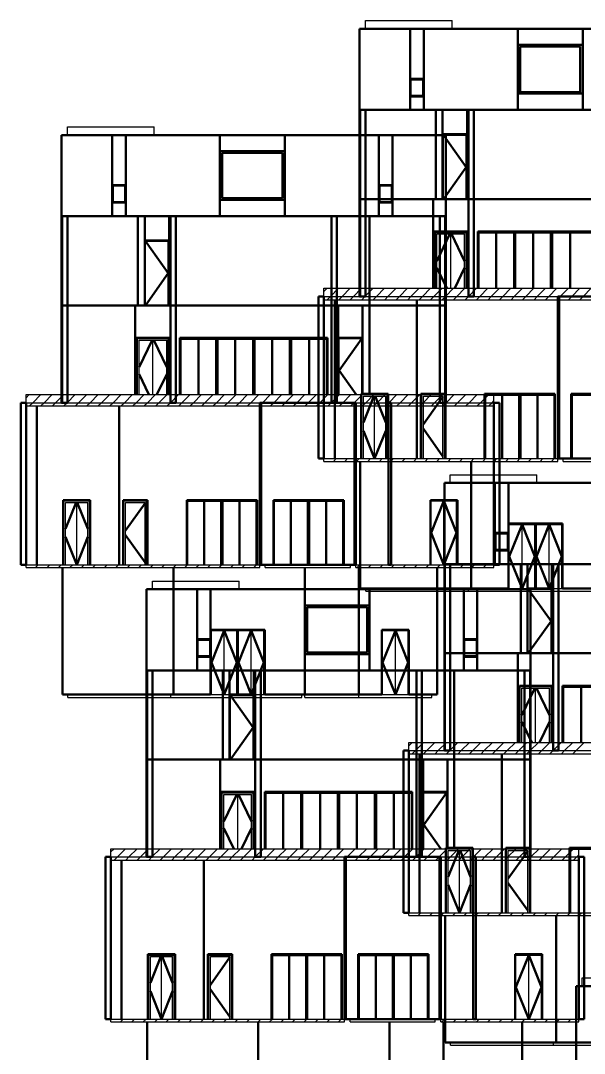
# Model space of a CAD drawing. Header units: millimetres. Extents: x 5622 to 129432, y -41588 to 30554.
# Drawn here: x 5622 to 26445, y -7643 to 30554 of the extents above; entities that cross this region are included whole.
import ezdxf

# ---------------------------------------------------------------- set-up
doc = ezdxf.new("R2010")
doc.units = ezdxf.units.MM
doc.header["$LTSCALE"] = 0.5
doc.layers.add('AE-Door', color=61, linetype='Continuous', lineweight=25)
for name, color, linetype in [('AE-ELEV-3', 154, 'Continuous'), ('AE-ELEV-4', 129, 'Continuous'), ('DOOR', 41, 'Continuous')]:
    doc.layers.add(name, color=color, linetype=linetype)

msp = doc.modelspace()

# ---------------------------------------------------------------- linework, layer by layer
at = {"layer": 'AE-Door', "color": 251, "linetype": 'Continuous', "lineweight": 25}
for p, q in [((21241, 23954), (21241, 26324)), ((21241, 26324), (22081, 26324)), ((22081, 23954), (22081, 26324)), ((10236, 20024), (10236, 22394)), ((10236, 22394), (11076, 22394)), ((11076, 20024), (11076, 22394)), ((17386, 16724), (17386, 18794)), ((17386, 18794), (18226, 18794)), ((18226, 16724), (18226, 18794)), ((20786, 10424), (20786, 12794)), ((20786, 12794), (21726, 12794)), ((21726, 10424), (21726, 12794)), ((23674, 9554), (23674, 11924)), ((23674, 11924), (24614, 11924)), ((24614, 9554), (24614, 11924)), ((24644, 9554), (24644, 11954)), ((24644, 9554), (24644, 11954)), ((24674, 9554), (24674, 11924)), ((24674, 11924), (25614, 11924)), ((25614, 9554), (25614, 11924)), ((23644, 9554), (23674, 9554)), ((24614, 9554), (24644, 9554)), ((24644, 9554), (24674, 9554)), ((25614, 9554), (25644, 9554)), ((24374, 7154), (24374, 9524)), ((24374, 9524), (25214, 9524)), ((25214, 7154), (25214, 9524)), ((13639, 5624), (13639, 8024)), ((13639, 5624), (13639, 8024)), ((12669, 5624), (12669, 7994)), ((12669, 7994), (13609, 7994)), ((13609, 5624), (13609, 7994)), ((13669, 5624), (13669, 7994)), ((13669, 7994), (14609, 7994)), ((14609, 5624), (14609, 7994)), ((18994, 5624), (18994, 7994)), ((18994, 7994), (19934, 7994)), ((19934, 5624), (19934, 7994)), ((12639, 5624), (12669, 5624)), ((13369, 3224), (13369, 5594)), ((13369, 5594), (14209, 5594)), ((13609, 5624), (13639, 5624)), ((13639, 5624), (13669, 5624)), ((14209, 3224), (14209, 5594)), ((14609, 5624), (14639, 5624)), ((18964, 5624), (18994, 5624)), ((19934, 5624), (19964, 5624)), ((20519, -76), (20519, 1994)), ((20519, 1994), (21359, 1994)), ((21359, -76), (21359, 1994)), ((23919, -6376), (23919, -4006)), ((23919, -4006), (24859, -4006)), ((24859, -6376), (24859, -4006))]:
    msp.add_line(p, q, dxfattribs=at)
at = {"layer": 'AE-Door', "color": 41, "linetype": 'Continuous', "lineweight": 25}
for p, q in [((21241, 23954), (21241, 26324)), ((21241, 26324), (22081, 26324)), ((22081, 23954), (22081, 26324)), ((21511, 20654), (21511, 22664)), ((21511, 20654), (21511, 22664)), ((10236, 20024), (10236, 22394)), ((10236, 22394), (11076, 22394)), ((11076, 20024), (11076, 22394)), ((10506, 16724), (10506, 18734)), ((10506, 16724), (10506, 18734)), ((17386, 16724), (17386, 18794)), ((17386, 18794), (18226, 18794)), ((18226, 16724), (18226, 18794)), ((18696, 14354), (18696, 16664)), ((18696, 14354), (18696, 16664)), ((7691, 10424), (7691, 12734)), ((7691, 10424), (7691, 12734)), ((20786, 10424), (20786, 12794)), ((20786, 12794), (21256, 12794)), ((21256, 10424), (21256, 12794)), ((21256, 10424), (21256, 12794)), ((21256, 12794), (21726, 12794)), ((21726, 10424), (21726, 12794)), ((23674, 9554), (23674, 11924)), ((23674, 11924), (24144, 11924)), ((24144, 9554), (24144, 11924)), ((24144, 9554), (24144, 11924)), ((24144, 11924), (24614, 11924)), ((24614, 9554), (24614, 11924)), ((24674, 9554), (24674, 11924)), ((24674, 11924), (25144, 11924)), ((25144, 9554), (25144, 11924)), ((25144, 9554), (25144, 11924)), ((25144, 11924), (25614, 11924)), ((25614, 9554), (25614, 11924)), ((23674, 9554), (24144, 9554)), ((24144, 9554), (24614, 9554)), ((24674, 9554), (25144, 9554)), ((25144, 9554), (25614, 9554)), ((24374, 7154), (24374, 9524)), ((24374, 9524), (25214, 9524)), ((25214, 7154), (25214, 9524)), ((12669, 5624), (12669, 7994)), ((12669, 7994), (13139, 7994)), ((13139, 5624), (13139, 7994)), ((13139, 5624), (13139, 7994)), ((13139, 7994), (13609, 7994)), ((13609, 5624), (13609, 7994)), ((13669, 5624), (13669, 7994)), ((13669, 7994), (14139, 7994)), ((14139, 5624), (14139, 7994)), ((14139, 5624), (14139, 7994)), ((14139, 7994), (14609, 7994)), ((14609, 5624), (14609, 7994)), ((18994, 5624), (18994, 7994)), ((18994, 7994), (19464, 7994)), ((19464, 5624), (19464, 7994)), ((19464, 5624), (19464, 7994)), ((19464, 7994), (19934, 7994)), ((19934, 5624), (19934, 7994)), ((24644, 3854), (24644, 5864)), ((24644, 3854), (24644, 5864)), ((12669, 5624), (13139, 5624)), ((13139, 5624), (13609, 5624)), ((13369, 3224), (13369, 5594)), ((13369, 5594), (14209, 5594)), ((13669, 5624), (14139, 5624)), ((14139, 5624), (14609, 5624)), ((14209, 3224), (14209, 5594)), ((18994, 5624), (19464, 5624)), ((19464, 5624), (19934, 5624)), ((13639, -76), (13639, 1934)), ((13639, -76), (13639, 1934)), ((20519, -76), (20519, 1994)), ((20519, 1994), (21359, 1994)), ((21359, -76), (21359, 1994)), ((21829, -2446), (21829, -136)), ((21829, -2446), (21829, -136)), ((10825, -6376), (10825, -4066)), ((10825, -6376), (10825, -4066)), ((23919, -6376), (23919, -4006)), ((23919, -4006), (24389, -4006)), ((24389, -6376), (24389, -4006)), ((24389, -6376), (24389, -4006)), ((24389, -4006), (24859, -4006)), ((24859, -6376), (24859, -4006))]:
    msp.add_line(p, q, dxfattribs=at)
at = {"layer": 'AE-Door', "color": 250, "linetype": 'Continuous', "lineweight": 25}
for p, q in [((20941, 20654), (20941, 22724)), ((20941, 22724), (22081, 22724)), ((21001, 20654), (21001, 22664)), ((21001, 22664), (22021, 22664)), ((22021, 20654), (22021, 22664)), ((22081, 20654), (22081, 22724)), ((9936, 16724), (9936, 18794)), ((9936, 18794), (11076, 18794)), ((9996, 16724), (9996, 18734)), ((9996, 18734), (11016, 18734)), ((11016, 16724), (11016, 18734)), ((11076, 16724), (11076, 18794)), ((18496, 16724), (18496, 18794)), ((18496, 18794), (18506, 18794)), ((18226, 14354), (18226, 16724)), ((18226, 16724), (19166, 16724)), ((18286, 14354), (18286, 16664)), ((18286, 16664), (19106, 16664)), ((19106, 14354), (19106, 16664)), ((19166, 14354), (19166, 16724)), ((20441, 14354), (20441, 16724)), ((20441, 16724), (21281, 16724)), ((20501, 14354), (20501, 16664)), ((20501, 16664), (21221, 16664)), ((21221, 14354), (21221, 16664)), ((21281, 14354), (21281, 16724)), ((7221, 10424), (7221, 12794)), ((7221, 12794), (8161, 12794)), ((7281, 10424), (7281, 12734)), ((7281, 12734), (8101, 12734)), ((8101, 10424), (8101, 12734)), ((8161, 10424), (8161, 12794)), ((9436, 10424), (9436, 12794)), ((9436, 12794), (10276, 12794)), ((9496, 10424), (9496, 12734)), ((9496, 12734), (10216, 12734)), ((10216, 10424), (10216, 12734)), ((10276, 10424), (10276, 12794)), ((24074, 3854), (24074, 5924)), ((24074, 5924), (25214, 5924)), ((24134, 3854), (24134, 5864)), ((24134, 5864), (25154, 5864)), ((25154, 3854), (25154, 5864)), ((25214, 3854), (25214, 5924)), ((13069, -76), (13069, 1994)), ((13069, 1994), (14209, 1994)), ((13129, -76), (13129, 1934)), ((13129, 1934), (14149, 1934)), ((14149, -76), (14149, 1934)), ((14209, -76), (14209, 1994)), ((21629, -76), (21629, 1994)), ((21629, 1994), (21639, 1994)), ((21359, -2446), (21359, -76)), ((21359, -76), (22299, -76)), ((21419, -2446), (21419, -136)), ((21419, -136), (22239, -136)), ((22239, -2446), (22239, -136)), ((22299, -2446), (22299, -76)), ((23574, -2446), (23574, -76)), ((23574, -76), (24414, -76)), ((23634, -2446), (23634, -136)), ((23634, -136), (24354, -136)), ((24354, -2446), (24354, -136)), ((24414, -2446), (24414, -76)), ((10355, -6376), (10355, -4006)), ((10355, -4006), (11295, -4006)), ((10415, -6376), (10415, -4066)), ((10415, -4066), (11235, -4066)), ((11235, -6376), (11235, -4066)), ((11295, -6376), (11295, -4006)), ((12569, -6376), (12569, -4006)), ((12569, -4006), (13409, -4006)), ((12629, -6376), (12629, -4066)), ((12629, -4066), (13349, -4066)), ((13349, -6376), (13349, -4066)), ((13409, -6376), (13409, -4006))]:
    msp.add_line(p, q, dxfattribs=at)
at = {"layer": 'AE-ELEV-3', "color": 154, "linetype": 'Continuous', "lineweight": 50}
for p, q in [((18141, 27254), (18141, 30254)), ((18141, 30254), (20011, 30254)), ((20011, 27254), (20011, 30254)), ((20011, 30254), (20511, 30254)), ((20511, 27254), (20511, 30254)), ((20511, 30254), (23986, 30254)), ((23986, 27254), (23986, 30254)), ((23986, 30254), (26386, 30254)), ((26386, 27254), (26386, 30254)), ((26386, 30254), (29861, 30254)), ((23986, 29654), (26386, 29654)), ((20011, 28404), (20511, 28404)), ((20011, 27754), (20511, 27754)), ((23986, 27854), (26386, 27854)), ((18141, 23954), (18141, 27254)), ((18141, 27254), (18161, 27254)), ((18161, 23954), (18161, 27254)), ((18161, 23954), (18161, 27254)), ((18161, 27254), (18361, 27254)), ((18361, 23954), (18361, 27254)), ((18361, 27254), (20961, 27254)), ((20961, 23954), (20961, 27254)), ((20961, 27254), (22161, 27254)), ((21211, 23954), (21211, 27254)), ((22111, 23954), (22111, 27254)), ((22161, 23954), (22161, 27254)), ((22161, 27254), (22361, 27254)), ((22361, 23954), (22361, 27254)), ((22361, 27254), (23986, 27254)), ((23986, 27254), (26386, 27254)), ((23986, 27254), (26386, 27254)), ((26386, 27254), (28111, 27254)), ((7136, 23324), (7136, 26324)), ((7136, 26324), (9006, 26324)), ((9006, 23324), (9006, 26324)), ((9006, 26324), (9506, 26324)), ((9506, 23324), (9506, 26324)), ((9506, 26324), (12981, 26324)), ((12981, 23324), (12981, 26324)), ((12981, 26324), (15381, 26324)), ((15381, 23324), (15381, 26324)), ((15381, 26324), (18856, 26324)), ((18856, 23324), (18856, 26324)), ((18856, 26324), (19356, 26324)), ((19356, 23324), (19356, 26324)), ((19356, 26324), (21326, 26324)), ((21211, 26354), (22111, 26354)), ((21326, 23324), (21326, 26324)), ((12981, 25724), (15381, 25724)), ((9006, 24474), (9506, 24474)), ((18856, 24474), (19356, 24474)), ((9006, 23824), (9506, 23824)), ((12981, 23924), (15381, 23924)), ((18141, 20354), (18141, 23954)), ((18141, 23954), (18161, 23954)), ((18141, 23954), (18161, 23954)), ((18161, 20354), (18161, 23954)), ((18161, 20354), (18161, 23954)), ((18161, 23954), (18361, 23954)), ((18161, 23954), (18361, 23954)), ((18361, 20354), (18361, 23954)), ((18361, 23954), (20961, 23954)), ((18856, 23824), (19356, 23824)), ((20861, 20654), (20861, 23954)), ((20961, 23954), (22161, 23954)), ((22161, 20354), (22161, 23954)), ((22161, 23954), (22361, 23954)), ((22161, 23954), (22361, 23954)), ((22361, 20354), (22361, 23954)), ((22361, 23954), (28111, 23954)), ((7136, 20024), (7136, 23324)), ((7136, 23324), (7156, 23324)), ((7156, 20024), (7156, 23324)), ((7156, 20024), (7156, 23324)), ((7156, 23324), (7356, 23324)), ((7356, 20024), (7356, 23324)), ((7356, 23324), (9956, 23324)), ((9956, 20024), (9956, 23324)), ((9956, 23324), (11156, 23324)), ((10206, 20024), (10206, 23324)), ((11106, 20024), (11106, 23324)), ((11156, 20024), (11156, 23324)), ((11156, 23324), (11356, 23324)), ((11356, 20024), (11356, 23324)), ((11356, 23324), (12981, 23324)), ((12981, 23324), (15381, 23324)), ((12981, 23324), (15381, 23324)), ((15381, 23324), (17106, 23324)), ((17106, 20024), (17106, 23324)), ((17106, 23324), (17306, 23324)), ((17306, 20024), (17306, 23324)), ((17306, 23324), (18506, 23324)), ((18506, 20024), (18506, 23324)), ((18506, 23324), (21106, 23324)), ((21106, 20024), (21106, 23324)), ((21106, 23324), (21306, 23324)), ((21306, 20024), (21306, 23324)), ((21306, 20024), (21306, 23324)), ((21306, 23324), (21326, 23324)), ((21326, 20024), (21326, 23324)), ((20911, 20654), (20911, 22754)), ((20911, 22754), (22111, 22754)), ((22111, 20654), (22111, 22754)), ((22511, 20654), (22511, 22754)), ((22511, 22754), (27961, 22754)), ((10206, 22424), (11106, 22424)), ((16627, 14354), (16627, 20354)), ((16627, 20354), (16827, 20354)), ((16827, 14354), (16827, 20354)), ((18141, 20354), (18161, 20354)), ((18161, 20354), (18361, 20354)), ((22161, 20354), (22361, 20354)), ((25461, 14354), (25461, 20354)), ((25461, 20354), (25511, 20354)), ((25511, 14354), (25511, 20354)), ((25511, 20354), (28961, 20354)), ((7136, 16424), (7136, 20024)), ((7136, 20024), (7156, 20024)), ((7136, 20024), (7156, 20024)), ((7156, 16424), (7156, 20024)), ((7156, 16424), (7156, 20024)), ((7156, 20024), (7356, 20024)), ((7156, 20024), (7356, 20024)), ((7356, 16424), (7356, 20024)), ((7356, 20024), (9956, 20024)), ((9856, 16724), (9856, 20024)), ((9956, 20024), (11156, 20024)), ((11156, 16424), (11156, 20024)), ((11156, 20024), (11356, 20024)), ((11156, 20024), (11356, 20024)), ((11356, 16424), (11356, 20024)), ((11356, 20024), (17106, 20024)), ((17106, 16424), (17106, 20024)), ((17106, 20024), (17306, 20024)), ((17106, 20024), (17306, 20024)), ((17223, 14354), (17223, 20234)), ((17306, 16424), (17306, 20024)), ((17306, 20024), (17356, 20024)), ((17356, 16724), (17356, 20024)), ((17356, 20024), (18256, 20024)), ((18256, 16724), (18256, 20024)), ((18256, 20024), (18506, 20024)), ((18506, 16724), (18506, 20024)), ((18506, 20024), (21106, 20024)), ((20261, 14354), (20261, 20234)), ((20261, 14354), (20261, 20234)), ((21106, 16424), (21106, 20024)), ((21106, 20024), (21306, 20024)), ((21106, 20024), (21306, 20024)), ((21306, 16424), (21306, 20024)), ((21306, 16424), (21306, 20024)), ((21306, 20024), (21326, 20024)), ((21306, 20024), (21326, 20024)), ((21326, 16424), (21326, 20024)), ((9906, 16724), (9906, 18824)), ((9906, 18824), (11106, 18824)), ((11106, 16724), (11106, 18824)), ((11506, 16724), (11506, 18824)), ((11506, 18824), (16956, 18824)), ((16956, 16724), (16956, 18824)), ((17356, 18824), (18256, 18824)), ((18196, 14354), (18196, 16754)), ((18196, 16754), (19196, 16754)), ((19196, 14354), (19196, 16754)), ((20411, 14354), (20411, 16754)), ((20411, 16754), (21311, 16754)), ((21311, 14354), (21311, 16754)), ((22761, 14354), (22761, 16754)), ((22761, 16754), (25361, 16754)), ((25361, 14354), (25361, 16754)), ((25961, 14354), (25961, 16754)), ((25961, 16754), (28561, 16754)), ((5622, 10424), (5622, 16424)), ((5622, 16424), (5823, 16424)), ((5823, 10424), (5823, 16424)), ((6218, 10424), (6218, 16304)), ((7136, 16424), (7156, 16424)), ((7156, 16424), (7356, 16424)), ((9256, 10424), (9256, 16304)), ((9256, 10424), (9256, 16304)), ((11156, 16424), (11356, 16424)), ((14456, 10424), (14456, 16424)), ((14456, 16424), (14506, 16424)), ((14506, 10424), (14506, 16424)), ((14506, 16424), (17956, 16424)), ((17106, 16424), (17306, 16424)), ((17956, 10424), (17956, 16424)), ((17956, 16424), (18006, 16424)), ((18006, 10424), (18006, 16424)), ((19206, 10424), (19206, 16424)), ((19206, 16424), (19306, 16424)), ((19306, 10424), (19306, 16424)), ((21106, 16424), (21306, 16424)), ((21306, 16424), (21326, 16424)), ((23106, 10424), (23106, 16424)), ((23106, 16424), (23306, 16424)), ((23306, 10424), (23306, 16424)), ((16627, 14354), (16827, 14354)), ((16827, 14354), (16827, 14354)), ((18169, 9554), (18169, 14254)), ((22269, 9554), (22269, 14254)), ((22269, 9554), (22269, 14254)), ((25461, 14354), (25511, 14354)), ((25511, 14354), (25961, 14354)), ((21274, 10454), (21274, 13454)), ((21274, 13454), (23144, 13454)), ((23144, 10454), (23144, 13454)), ((23144, 13454), (23644, 13454)), ((23644, 10454), (23644, 13454)), ((23644, 13454), (27119, 13454)), ((7191, 10424), (7191, 12824)), ((7191, 12824), (8191, 12824)), ((8191, 10424), (8191, 12824)), ((9406, 10424), (9406, 12824)), ((9406, 12824), (10306, 12824)), ((10306, 10424), (10306, 12824)), ((11756, 10424), (11756, 12824)), ((11756, 12824), (14356, 12824)), ((14356, 10424), (14356, 12824)), ((14956, 10424), (14956, 12824)), ((14956, 12824), (17556, 12824)), ((17556, 10424), (17556, 12824)), ((20756, 10424), (20756, 12824)), ((20756, 12824), (21756, 12824)), ((21756, 10424), (21756, 12824)), ((23644, 9554), (23644, 11954)), ((23644, 11954), (25644, 11954)), ((25644, 9554), (25644, 11954)), ((23144, 11604), (23644, 11604)), ((23144, 10954), (23644, 10954)), ((5622, 10424), (5823, 10424)), ((5823, 10424), (5823, 10424)), ((7164, 5624), (7164, 10324)), ((11264, 5624), (11264, 10324)), ((11264, 5624), (11264, 10324)), ((14456, 10424), (14506, 10424)), ((14506, 10424), (14956, 10424)), ((16114, 5624), (16114, 10324)), ((16114, 5624), (16114, 10324)), ((17556, 10424), (17956, 10424)), ((17956, 10424), (18006, 10424)), ((18114, 5624), (18114, 10324)), ((19206, 10424), (19306, 10424)), ((21014, 5624), (21014, 10324)), ((21274, 7154), (21274, 10454)), ((21274, 10454), (21294, 10454)), ((21294, 7154), (21294, 10454)), ((21294, 7154), (21294, 10454)), ((21294, 10454), (21494, 10454)), ((21494, 7154), (21494, 10454)), ((21494, 10454), (24094, 10454)), ((23106, 10424), (23306, 10424)), ((24094, 7154), (24094, 10454)), ((24094, 10454), (25294, 10454)), ((24344, 7154), (24344, 10454)), ((25244, 7154), (25244, 10454)), ((25294, 7154), (25294, 10454)), ((25294, 10454), (25494, 10454)), ((25494, 7154), (25494, 10454)), ((25494, 10454), (27119, 10454)), ((18169, 9554), (22269, 9554)), ((22269, 9554), (23644, 9554)), ((24344, 9554), (25244, 9554)), ((25644, 9554), (27119, 9554)), ((10269, 6524), (10269, 9524)), ((10269, 9524), (12139, 9524)), ((12139, 6524), (12139, 9524)), ((12139, 9524), (12639, 9524)), ((12639, 6524), (12639, 9524)), ((12639, 9524), (16114, 9524)), ((16114, 6524), (16114, 9524)), ((16114, 9524), (18514, 9524)), ((18514, 6524), (18514, 9524)), ((18514, 9524), (21989, 9524)), ((21989, 6524), (21989, 9524)), ((21989, 9524), (22489, 9524)), ((22489, 6524), (22489, 9524)), ((22489, 9524), (24459, 9524)), ((24459, 6524), (24459, 9524)), ((16114, 8924), (18514, 8924)), ((12639, 5624), (12639, 8024)), ((12639, 8024), (14639, 8024)), ((14639, 5624), (14639, 8024)), ((18964, 5624), (18964, 8024)), ((18964, 8024), (19964, 8024)), ((19964, 5624), (19964, 8024)), ((12139, 7674), (12639, 7674)), ((21989, 7674), (22489, 7674)), ((12139, 7024), (12639, 7024)), ((16114, 7124), (18514, 7124)), ((21274, 3554), (21274, 7154)), ((21274, 7154), (21294, 7154)), ((21274, 7154), (21294, 7154)), ((21294, 3554), (21294, 7154)), ((21294, 3554), (21294, 7154)), ((21294, 7154), (21494, 7154)), ((21294, 7154), (21494, 7154)), ((21494, 3554), (21494, 7154)), ((21494, 7154), (24094, 7154)), ((21989, 7024), (22489, 7024)), ((23994, 3854), (23994, 7154)), ((24094, 7154), (25294, 7154)), ((25294, 3554), (25294, 7154)), ((25294, 7154), (25494, 7154)), ((25294, 7154), (25494, 7154)), ((25494, 3554), (25494, 7154)), ((25494, 7154), (31244, 7154)), ((10269, 3224), (10269, 6524)), ((10269, 6524), (10289, 6524)), ((10289, 3224), (10289, 6524)), ((10289, 3224), (10289, 6524)), ((10289, 6524), (10489, 6524)), ((10489, 3224), (10489, 6524)), ((10489, 6524), (13089, 6524)), ((13089, 3224), (13089, 6524)), ((13089, 6524), (14289, 6524)), ((13339, 3224), (13339, 6524)), ((14239, 3224), (14239, 6524)), ((14289, 3224), (14289, 6524)), ((14289, 6524), (14489, 6524)), ((14489, 3224), (14489, 6524)), ((14489, 6524), (16114, 6524)), ((16114, 6524), (18514, 6524)), ((16114, 6524), (18514, 6524)), ((18514, 6524), (20239, 6524)), ((20239, 3224), (20239, 6524)), ((20239, 6524), (20439, 6524)), ((20439, 3224), (20439, 6524)), ((20439, 6524), (21639, 6524)), ((21639, 3224), (21639, 6524)), ((21639, 6524), (24239, 6524)), ((24239, 3224), (24239, 6524)), ((24239, 6524), (24439, 6524)), ((24439, 3224), (24439, 6524)), ((24439, 3224), (24439, 6524)), ((24439, 6524), (24459, 6524)), ((24459, 3224), (24459, 6524)), ((24044, 3854), (24044, 5954)), ((24044, 5954), (25244, 5954)), ((25244, 3854), (25244, 5954)), ((25644, 3854), (25644, 5954)), ((25644, 5954), (31094, 5954)), ((7164, 5624), (11264, 5624)), ((11264, 5624), (12639, 5624)), ((13339, 5624), (14239, 5624)), ((14639, 5624), (16114, 5624)), ((16114, 5624), (18114, 5624)), ((18114, 5624), (18964, 5624)), ((19964, 5624), (21014, 5624)), ((19760, -2446), (19760, 3554)), ((19760, 3554), (19961, 3554)), ((19961, -2446), (19961, 3554)), ((21274, 3554), (21294, 3554)), ((21294, 3554), (21494, 3554)), ((25294, 3554), (25494, 3554)), ((10269, -376), (10269, 3224)), ((10269, 3224), (10289, 3224)), ((10269, 3224), (10289, 3224)), ((10289, -376), (10289, 3224)), ((10289, -376), (10289, 3224)), ((10289, 3224), (10489, 3224)), ((10289, 3224), (10489, 3224)), ((10489, -376), (10489, 3224)), ((10489, 3224), (13089, 3224)), ((12989, -76), (12989, 3224)), ((13089, 3224), (14289, 3224)), ((14289, -376), (14289, 3224)), ((14289, 3224), (14489, 3224)), ((14289, 3224), (14489, 3224)), ((14489, -376), (14489, 3224)), ((14489, 3224), (20239, 3224)), ((20239, -376), (20239, 3224)), ((20239, 3224), (20439, 3224)), ((20239, 3224), (20439, 3224)), ((20356, -2446), (20356, 3434)), ((20439, -376), (20439, 3224)), ((20439, 3224), (20489, 3224)), ((20489, -76), (20489, 3224)), ((20489, 3224), (21389, 3224)), ((21389, -76), (21389, 3224)), ((21389, 3224), (21639, 3224)), ((21639, -76), (21639, 3224)), ((21639, 3224), (24239, 3224)), ((23394, -2446), (23394, 3434)), ((23394, -2446), (23394, 3434)), ((24239, -376), (24239, 3224)), ((24239, 3224), (24439, 3224)), ((24239, 3224), (24439, 3224)), ((24439, -376), (24439, 3224)), ((24439, -376), (24439, 3224)), ((24439, 3224), (24459, 3224)), ((24439, 3224), (24459, 3224)), ((24459, -376), (24459, 3224)), ((13039, -76), (13039, 2024)), ((13039, 2024), (14239, 2024)), ((14239, -76), (14239, 2024)), ((14639, -76), (14639, 2024)), ((14639, 2024), (20089, 2024)), ((20089, -76), (20089, 2024)), ((20489, 2024), (21389, 2024)), ((8755, -6376), (8755, -376)), ((8755, -376), (8956, -376)), ((8956, -6376), (8956, -376)), ((10269, -376), (10289, -376)), ((10289, -376), (10489, -376)), ((14289, -376), (14489, -376)), ((17589, -6376), (17589, -376)), ((17589, -376), (17639, -376)), ((17639, -6376), (17639, -376)), ((17639, -376), (21089, -376)), ((20239, -376), (20439, -376)), ((21089, -6376), (21089, -376)), ((21089, -376), (21139, -376)), ((21139, -6376), (21139, -376)), ((21329, -2446), (21329, -46)), ((21329, -46), (22329, -46)), ((22329, -2446), (22329, -46)), ((22339, -6376), (22339, -376)), ((22339, -376), (22439, -376)), ((22439, -6376), (22439, -376)), ((23544, -2446), (23544, -46)), ((23544, -46), (24444, -46)), ((24239, -376), (24439, -376)), ((24439, -376), (24459, -376)), ((24444, -2446), (24444, -46)), ((25894, -2446), (25894, -46)), ((25894, -46), (28494, -46)), ((26239, -6376), (26239, -376)), ((26239, -376), (26439, -376)), ((26439, -6376), (26439, -376)), ((9352, -6376), (9352, -496)), ((12389, -6376), (12389, -496)), ((12389, -6376), (12389, -496)), ((19760, -2446), (19961, -2446)), ((19961, -2446), (19961, -2446)), ((21302, -7246), (21302, -2546)), ((25402, -7246), (25402, -2546)), ((25402, -7246), (25402, -2546)), ((10325, -6376), (10325, -3976)), ((10325, -3976), (11325, -3976)), ((11325, -6376), (11325, -3976)), ((12539, -6376), (12539, -3976)), ((12539, -3976), (13439, -3976)), ((13439, -6376), (13439, -3976)), ((14889, -6376), (14889, -3976)), ((14889, -3976), (17489, -3976)), ((17489, -6376), (17489, -3976)), ((18089, -6376), (18089, -3976)), ((18089, -3976), (20689, -3976)), ((20689, -6376), (20689, -3976)), ((23889, -6376), (23889, -3976)), ((23889, -3976), (24889, -3976)), ((24889, -6376), (24889, -3976)), ((26142, -8153), (26142, -5153)), ((26142, -5153), (28012, -5153)), ((8755, -6376), (8956, -6376)), ((8956, -6376), (8956, -6376)), ((10298, -11176), (10298, -6476)), ((14398, -11176), (14398, -6476)), ((14398, -11176), (14398, -6476)), ((17589, -6376), (17639, -6376)), ((17639, -6376), (18089, -6376)), ((19248, -11176), (19248, -6476)), ((19248, -11176), (19248, -6476)), ((20689, -6376), (21089, -6376)), ((21089, -6376), (21139, -6376)), ((21248, -11176), (21248, -6476)), ((22339, -6376), (22439, -6376)), ((24148, -11176), (24148, -6476)), ((26239, -6376), (26439, -6376)), ((21302, -7246), (25402, -7246)), ((25402, -7246), (26777, -7246))]:
    msp.add_line(p, q, dxfattribs=at)
at = {"layer": 'AE-ELEV-4', "color": 129, "linetype": 'Continuous', "lineweight": 50}
for p, q in [((24076, 27914), (24076, 29594)), ((24076, 29594), (26296, 29594)), ((26296, 27914), (26296, 29594)), ((20029, 27776), (20029, 28382)), ((20029, 28382), (20492, 28382)), ((20492, 27776), (20492, 28382)), ((24076, 27914), (26296, 27914)), ((20029, 27776), (20492, 27776)), ((22081, 25139), (21241, 26324)), ((13071, 23984), (13071, 25664)), ((13071, 25664), (15291, 25664)), ((15291, 23984), (15291, 25664)), ((21241, 23954), (22081, 25139)), ((9025, 23846), (9025, 24452)), ((9025, 24452), (9487, 24452)), ((9487, 23846), (9487, 24452)), ((18875, 23846), (18875, 24452)), ((18875, 24452), (19337, 24452)), ((19337, 23846), (19337, 24452)), ((9025, 23846), (9487, 23846)), ((13071, 23984), (15291, 23984)), ((18875, 23846), (19337, 23846)), ((21001, 21664), (21482, 22664)), ((22021, 21664), (21540, 22664)), ((22533, 20654), (22533, 22718)), ((22533, 22718), (25213, 22718)), ((23192, 20654), (23192, 22718)), ((23850, 20654), (23850, 22718)), ((23873, 20654), (23873, 22718)), ((23896, 20654), (23896, 22718)), ((24554, 20654), (24554, 22718)), ((25213, 20654), (25213, 22718)), ((25236, 20654), (25236, 22754)), ((25236, 20654), (25236, 22754)), ((25236, 20654), (25236, 22754)), ((25236, 20654), (25236, 22754)), ((25258, 20654), (25258, 22718)), ((25258, 22718), (27938, 22718)), ((25917, 20654), (25917, 22718)), ((11076, 21209), (10236, 22394)), ((21366, 20654), (21001, 21414)), ((21655, 20654), (22021, 21414)), ((10236, 20024), (11076, 21209)), ((9996, 17734), (10477, 18734)), ((11016, 17734), (10535, 18734)), ((11529, 16724), (11529, 18788)), ((11529, 18788), (14208, 18788)), ((12187, 16724), (12187, 18788)), ((12846, 16724), (12846, 18788)), ((12868, 16724), (12868, 18788)), ((12891, 16724), (12891, 18788)), ((13550, 16724), (13550, 18788)), ((14208, 16724), (14208, 18788)), ((14231, 16724), (14231, 18824)), ((14231, 16724), (14231, 18824)), ((14231, 16724), (14231, 18824)), ((14231, 16724), (14231, 18824)), ((14254, 16724), (14254, 18788)), ((14254, 18788), (16933, 18788)), ((14912, 16724), (14912, 18788)), ((15571, 16724), (15571, 18788)), ((15593, 16724), (15593, 18788)), ((15616, 16724), (15616, 18788)), ((16275, 16724), (16275, 18788)), ((16933, 16724), (16933, 18788)), ((17386, 17609), (18226, 18794)), ((18013, 16724), (17386, 17609)), ((10362, 16724), (9996, 17484)), ((10650, 16724), (11016, 17484)), ((18286, 15690), (18672, 16664)), ((19106, 15690), (18720, 16664)), ((20501, 15624), (21221, 16639)), ((22782, 14354), (22782, 16718)), ((22782, 16718), (25339, 16718)), ((23411, 14354), (23411, 16718)), ((24039, 14354), (24039, 16718)), ((24061, 14354), (24061, 16718)), ((24082, 14354), (24082, 16718)), ((24711, 14354), (24711, 16718)), ((25339, 14354), (25339, 16718)), ((25982, 14354), (25982, 16718)), ((25982, 16718), (28539, 16718)), ((18696, 14354), (18286, 15388)), ((18696, 14354), (19106, 15388)), ((21221, 14439), (20501, 15454)), ((25961, 14354), (28561, 14354)), ((7281, 11760), (7668, 12734)), ((8101, 11760), (7715, 12734)), ((9496, 11694), (10216, 12709)), ((11778, 10424), (11778, 12788)), ((11778, 12788), (14334, 12788)), ((12406, 10424), (12406, 12788)), ((13034, 10424), (13034, 12788)), ((13056, 10424), (13056, 12788)), ((13078, 10424), (13078, 12788)), ((13706, 10424), (13706, 12788)), ((14334, 10424), (14334, 12788)), ((14978, 10424), (14978, 12788)), ((14978, 12788), (17534, 12788)), ((15606, 10424), (15606, 12788)), ((16234, 10424), (16234, 12788)), ((16256, 10424), (16256, 12788)), ((16278, 10424), (16278, 12788)), ((16906, 10424), (16906, 12788)), ((17534, 10424), (17534, 12788)), ((20786, 11609), (21256, 12794)), ((21726, 11609), (21256, 12794)), ((23674, 10739), (24144, 11924)), ((24614, 10739), (24144, 11924)), ((24674, 10739), (25144, 11924)), ((25614, 10739), (25144, 11924)), ((10216, 10509), (9496, 11524)), ((21256, 10424), (20786, 11609)), ((21256, 10424), (21726, 11609)), ((23163, 10976), (23163, 11582)), ((23163, 11582), (23625, 11582)), ((23625, 10976), (23625, 11582)), ((7691, 10424), (7281, 11458)), ((7691, 10424), (8101, 11458)), ((23163, 10976), (23625, 10976)), ((24144, 9554), (23674, 10739)), ((24144, 9554), (24614, 10739)), ((25144, 9554), (24674, 10739)), ((25144, 9554), (25614, 10739)), ((14956, 10424), (17556, 10424)), ((25214, 8339), (24374, 9524)), ((16204, 7184), (16204, 8864)), ((16204, 8864), (18424, 8864)), ((18424, 7184), (18424, 8864)), ((24374, 7154), (25214, 8339)), ((12158, 7046), (12158, 7652)), ((12158, 7652), (12621, 7652)), ((12621, 7046), (12621, 7652)), ((12669, 6809), (13139, 7994)), ((13609, 6809), (13139, 7994)), ((13669, 6809), (14139, 7994)), ((14609, 6809), (14139, 7994)), ((18994, 6809), (19464, 7994)), ((19934, 6809), (19464, 7994)), ((22008, 7046), (22008, 7652)), ((22008, 7652), (22471, 7652)), ((22471, 7046), (22471, 7652)), ((12158, 7046), (12621, 7046)), ((16204, 7184), (18424, 7184)), ((22008, 7046), (22471, 7046)), ((13139, 5624), (12669, 6809)), ((13139, 5624), (13609, 6809)), ((14139, 5624), (13669, 6809)), ((14139, 5624), (14609, 6809)), ((19464, 5624), (18994, 6809)), ((19464, 5624), (19934, 6809)), ((24134, 4864), (24615, 5864)), ((25154, 4864), (24673, 5864)), ((25667, 3854), (25667, 5918)), ((25667, 5918), (28346, 5918)), ((26325, 3854), (26325, 5918)), ((14209, 4409), (13369, 5594)), ((24500, 3854), (24134, 4614)), ((24788, 3854), (25154, 4614)), ((13369, 3224), (14209, 4409)), ((13129, 934), (13611, 1934)), ((14149, 934), (13668, 1934)), ((14662, -76), (14662, 1988)), ((14662, 1988), (17342, 1988)), ((15321, -76), (15321, 1988)), ((15979, -76), (15979, 1988)), ((16002, -76), (16002, 1988)), ((16025, -76), (16025, 1988)), ((16683, -76), (16683, 1988)), ((17342, -76), (17342, 1988)), ((17364, -76), (17364, 2024)), ((17364, -76), (17364, 2024)), ((17364, -76), (17364, 2024)), ((17364, -76), (17364, 2024)), ((17387, -76), (17387, 1988)), ((17387, 1988), (20067, 1988)), ((18046, -76), (18046, 1988)), ((18704, -76), (18704, 1988)), ((18727, -76), (18727, 1988)), ((18750, -76), (18750, 1988)), ((19408, -76), (19408, 1988)), ((20067, -76), (20067, 1988)), ((20519, 809), (21359, 1994)), ((21147, -76), (20519, 809)), ((13495, -76), (13129, 684)), ((13784, -76), (14149, 684)), ((21419, -1110), (21806, -136)), ((22239, -1110), (21853, -136)), ((23634, -1176), (24354, -161)), ((25916, -2446), (25916, -82)), ((25916, -82), (28472, -82)), ((21829, -2446), (21419, -1412)), ((21829, -2446), (22239, -1412)), ((24354, -2361), (23634, -1346)), ((10415, -5040), (10801, -4066)), ((11235, -5040), (10849, -4066)), ((12629, -5106), (13349, -4091)), ((14911, -6376), (14911, -4012)), ((14911, -4012), (17468, -4012)), ((15539, -6376), (15539, -4012)), ((16168, -6376), (16168, -4012)), ((16189, -6376), (16189, -4012)), ((16211, -6376), (16211, -4012)), ((16839, -6376), (16839, -4012)), ((17468, -6376), (17468, -4012)), ((18111, -6376), (18111, -4012)), ((18111, -4012), (20668, -4012)), ((18739, -6376), (18739, -4012)), ((19368, -6376), (19368, -4012)), ((19389, -6376), (19389, -4012)), ((19411, -6376), (19411, -4012)), ((20039, -6376), (20039, -4012)), ((20668, -6376), (20668, -4012)), ((23919, -5191), (24389, -4006)), ((24859, -5191), (24389, -4006)), ((10825, -6376), (10415, -5342)), ((10825, -6376), (11235, -5342)), ((13349, -6291), (12629, -5276)), ((24389, -6376), (23919, -5191)), ((24389, -6376), (24859, -5191)), ((18089, -6376), (20689, -6376))]:
    msp.add_line(p, q, dxfattribs=at)
at = {"layer": 'DOOR', "color": 41, "linetype": 'Continuous', "lineweight": -3}
for p, q in [((18361, 30254), (18361, 30554)), ((18361, 30554), (21561, 30554)), ((21561, 30254), (21561, 30554)), ((7356, 26324), (7356, 26624)), ((7356, 26624), (10556, 26624)), ((10556, 26324), (10556, 26624)), ((16827, 20536), (16945, 20654)), ((16827, 20354), (16827, 20654)), ((16827, 20654), (34111, 20654)), ((17069, 20354), (17369, 20654)), ((17494, 20354), (17794, 20654)), ((17918, 20354), (18218, 20654)), ((18342, 20354), (18642, 20654)), ((18767, 20354), (19067, 20654)), ((19191, 20354), (19491, 20654)), ((19615, 20354), (19915, 20654)), ((20039, 20354), (20339, 20654)), ((20464, 20354), (20764, 20654)), ((20888, 20354), (21188, 20654)), ((21312, 20354), (21612, 20654)), ((21736, 20354), (22036, 20654)), ((22161, 20354), (22461, 20654)), ((22585, 20354), (22885, 20654)), ((23009, 20354), (23309, 20654)), ((23433, 20354), (23733, 20654)), ((23858, 20354), (24158, 20654)), ((24282, 20354), (24582, 20654)), ((24706, 20354), (25006, 20654)), ((25131, 20354), (25431, 20654)), ((25555, 20354), (25855, 20654)), ((25979, 20354), (26279, 20654)), ((26403, 20354), (26703, 20654)), ((16827, 20234), (16827, 20354)), ((16827, 20354), (34111, 20354)), ((16827, 20354), (34111, 20354)), ((16949, 20234), (17069, 20354)), ((17374, 20234), (17494, 20354)), ((17798, 20234), (17918, 20354)), ((18222, 20234), (18342, 20354)), ((18647, 20234), (18767, 20354)), ((19071, 20234), (19191, 20354)), ((19495, 20234), (19615, 20354)), ((19919, 20234), (20039, 20354)), ((20344, 20234), (20464, 20354)), ((20768, 20234), (20888, 20354)), ((21192, 20234), (21312, 20354)), ((21616, 20234), (21736, 20354)), ((22041, 20234), (22161, 20354)), ((22465, 20234), (22585, 20354)), ((22889, 20234), (23009, 20354)), ((23313, 20234), (23433, 20354)), ((23738, 20234), (23858, 20354)), ((24162, 20234), (24282, 20354)), ((24586, 20234), (24706, 20354)), ((25011, 20234), (25131, 20354)), ((25435, 20234), (25555, 20354)), ((25859, 20234), (25979, 20354)), ((26283, 20234), (26403, 20354)), ((16827, 20234), (34111, 20234)), ((5823, 16606), (5941, 16724)), ((5823, 16424), (5823, 16724)), ((5823, 16724), (23106, 16724)), ((6065, 16424), (6365, 16724)), ((6489, 16424), (6789, 16724)), ((6913, 16424), (7213, 16724)), ((7338, 16424), (7638, 16724)), ((7762, 16424), (8062, 16724)), ((8186, 16424), (8486, 16724)), ((8610, 16424), (8910, 16724)), ((9035, 16424), (9335, 16724)), ((9459, 16424), (9759, 16724)), ((9883, 16424), (10183, 16724)), ((10307, 16424), (10607, 16724)), ((10732, 16424), (11032, 16724)), ((11156, 16424), (11456, 16724)), ((11580, 16424), (11880, 16724)), ((12005, 16424), (12305, 16724)), ((12429, 16424), (12729, 16724)), ((12853, 16424), (13153, 16724)), ((13277, 16424), (13577, 16724)), ((13702, 16424), (14002, 16724)), ((14126, 16424), (14426, 16724)), ((14550, 16424), (14850, 16724)), ((14974, 16424), (15274, 16724)), ((15399, 16424), (15699, 16724)), ((15823, 16424), (16123, 16724)), ((16247, 16424), (16547, 16724)), ((16671, 16424), (16971, 16724)), ((17096, 16424), (17396, 16724)), ((17520, 16424), (17820, 16724)), ((17944, 16424), (18244, 16724)), ((18368, 16424), (18668, 16724)), ((18793, 16424), (19093, 16724)), ((19217, 16424), (19517, 16724)), ((19641, 16424), (19941, 16724)), ((20066, 16424), (20366, 16724)), ((20490, 16424), (20790, 16724)), ((20914, 16424), (21214, 16724)), ((21338, 16424), (21638, 16724)), ((21763, 16424), (22063, 16724)), ((22187, 16424), (22487, 16724)), ((22611, 16424), (22911, 16724)), ((23035, 16424), (23106, 16495)), ((23106, 16424), (23106, 16724)), ((5823, 16304), (5823, 16424)), ((5823, 16424), (23106, 16424)), ((5823, 16424), (23106, 16424)), ((5823, 16304), (23106, 16304)), ((5945, 16304), (6065, 16424)), ((6369, 16304), (6489, 16424)), ((6793, 16304), (6913, 16424)), ((7218, 16304), (7338, 16424)), ((7642, 16304), (7762, 16424)), ((8066, 16304), (8186, 16424)), ((8490, 16304), (8610, 16424)), ((8915, 16304), (9035, 16424)), ((9339, 16304), (9459, 16424)), ((9763, 16304), (9883, 16424)), ((10187, 16304), (10307, 16424)), ((10612, 16304), (10732, 16424)), ((11036, 16304), (11156, 16424)), ((11460, 16304), (11580, 16424)), ((11885, 16304), (12005, 16424)), ((12309, 16304), (12429, 16424)), ((12733, 16304), (12853, 16424)), ((13157, 16304), (13277, 16424)), ((13582, 16304), (13702, 16424)), ((14006, 16304), (14126, 16424)), ((14430, 16304), (14550, 16424)), ((14854, 16304), (14974, 16424)), ((15279, 16304), (15399, 16424)), ((15703, 16304), (15823, 16424)), ((16127, 16304), (16247, 16424)), ((16551, 16304), (16671, 16424)), ((16976, 16304), (17096, 16424)), ((17400, 16304), (17520, 16424)), ((17824, 16304), (17944, 16424)), ((18248, 16304), (18368, 16424)), ((18673, 16304), (18793, 16424)), ((19097, 16304), (19217, 16424)), ((19521, 16304), (19641, 16424)), ((19946, 16304), (20066, 16424)), ((20370, 16304), (20490, 16424)), ((20794, 16304), (20914, 16424)), ((21218, 16304), (21338, 16424)), ((21643, 16304), (21763, 16424)), ((22067, 16304), (22187, 16424)), ((22491, 16304), (22611, 16424)), ((22915, 16304), (23035, 16424)), ((23106, 16304), (23106, 16424)), ((16827, 14330), (16851, 14354)), ((16827, 14254), (16827, 14354)), ((16827, 14354), (25461, 14354)), ((16827, 14254), (25461, 14254)), ((17175, 14254), (17275, 14354)), ((17600, 14254), (17700, 14354)), ((18024, 14254), (18124, 14354)), ((18448, 14254), (18548, 14354)), ((18872, 14254), (18972, 14354)), ((19297, 14254), (19397, 14354)), ((19721, 14254), (19821, 14354)), ((20145, 14254), (20245, 14354)), ((20569, 14254), (20669, 14354)), ((20994, 14254), (21094, 14354)), ((21418, 14254), (21518, 14354)), ((21842, 14254), (21942, 14354)), ((22266, 14254), (22366, 14354)), ((22691, 14254), (22791, 14354)), ((23115, 14254), (23215, 14354)), ((23539, 14254), (23639, 14354)), ((23964, 14254), (24064, 14354)), ((24388, 14254), (24488, 14354)), ((24812, 14254), (24912, 14354)), ((25236, 14254), (25336, 14354)), ((25461, 14254), (25461, 14354)), ((25661, 14254), (25661, 14354)), ((25661, 14254), (25661, 14354)), ((25661, 14254), (28811, 14254)), ((25661, 14254), (28811, 14254)), ((21494, 13454), (21494, 13754)), ((21494, 13754), (24694, 13754)), ((24694, 13454), (24694, 13754)), ((5823, 10400), (5846, 10424)), ((5823, 10324), (5823, 10424)), ((5823, 10424), (14456, 10424)), ((5823, 10324), (14456, 10324)), ((6171, 10324), (6271, 10424)), ((6595, 10324), (6695, 10424)), ((7019, 10324), (7119, 10424)), ((7443, 10324), (7543, 10424)), ((7868, 10324), (7968, 10424)), ((8292, 10324), (8392, 10424)), ((8716, 10324), (8816, 10424)), ((9140, 10324), (9240, 10424)), ((9565, 10324), (9665, 10424)), ((9989, 10324), (10089, 10424)), ((10413, 10324), (10513, 10424)), ((10838, 10324), (10938, 10424)), ((11262, 10324), (11362, 10424)), ((11686, 10324), (11786, 10424)), ((12110, 10324), (12210, 10424)), ((12535, 10324), (12635, 10424)), ((12959, 10324), (13059, 10424)), ((13383, 10324), (13483, 10424)), ((13807, 10324), (13907, 10424)), ((14232, 10324), (14332, 10424)), ((14456, 10324), (14456, 10424)), ((14656, 10324), (14656, 10424)), ((14656, 10324), (14656, 10424)), ((14656, 10324), (17806, 10324)), ((14656, 10324), (17806, 10324)), ((17806, 10324), (17806, 10424)), ((17806, 10324), (17806, 10424)), ((18006, 10324), (18006, 10424)), ((18006, 10424), (23106, 10424)), ((18006, 10324), (23106, 10324)), ((18050, 10324), (18150, 10424)), ((18474, 10324), (18574, 10424)), ((18899, 10324), (18999, 10424)), ((19323, 10324), (19423, 10424)), ((19747, 10324), (19847, 10424)), ((20171, 10324), (20271, 10424)), ((20596, 10324), (20696, 10424)), ((21020, 10324), (21120, 10424)), ((21444, 10324), (21544, 10424)), ((21868, 10324), (21968, 10424)), ((22293, 10324), (22393, 10424)), ((22717, 10324), (22817, 10424)), ((23106, 10324), (23106, 10424)), ((10489, 9524), (10489, 9824)), ((10489, 9824), (13689, 9824)), ((13689, 9524), (13689, 9824)), ((18369, 9454), (18369, 9554)), ((22169, 9454), (22169, 9554)), ((18369, 9454), (22169, 9454)), ((22169, 9454), (27019, 9454)), ((7364, 5524), (7364, 5624)), ((7364, 5524), (11164, 5524)), ((11164, 5524), (11164, 5624)), ((11164, 5524), (16014, 5524)), ((16014, 5524), (16014, 5624)), ((16114, 5524), (16114, 5624)), ((16114, 5524), (18114, 5524)), ((18114, 5524), (18114, 5624)), ((18114, 5524), (20814, 5524)), ((20814, 5524), (20814, 5624)), ((19961, 3736), (20079, 3854)), ((19961, 3554), (19961, 3854)), ((19961, 3854), (37244, 3854)), ((20203, 3554), (20503, 3854)), ((20627, 3554), (20927, 3854)), ((21051, 3554), (21351, 3854)), ((21476, 3554), (21776, 3854)), ((21900, 3554), (22200, 3854)), ((22324, 3554), (22624, 3854)), ((22748, 3554), (23048, 3854)), ((23173, 3554), (23473, 3854)), ((23597, 3554), (23897, 3854)), ((24021, 3554), (24321, 3854)), ((24446, 3554), (24746, 3854)), ((24870, 3554), (25170, 3854)), ((25294, 3554), (25594, 3854)), ((25718, 3554), (26018, 3854)), ((26143, 3554), (26443, 3854)), ((19961, 3434), (19961, 3554)), ((19961, 3554), (37244, 3554)), ((19961, 3554), (37244, 3554)), ((20083, 3434), (20203, 3554)), ((20507, 3434), (20627, 3554)), ((20931, 3434), (21051, 3554)), ((21356, 3434), (21476, 3554)), ((21780, 3434), (21900, 3554)), ((22204, 3434), (22324, 3554)), ((22628, 3434), (22748, 3554)), ((23053, 3434), (23173, 3554)), ((23477, 3434), (23597, 3554)), ((23901, 3434), (24021, 3554)), ((24326, 3434), (24446, 3554)), ((24750, 3434), (24870, 3554)), ((25174, 3434), (25294, 3554)), ((25598, 3434), (25718, 3554)), ((26023, 3434), (26143, 3554)), ((19961, 3434), (37244, 3434)), ((8956, -194), (9074, -76)), ((8956, -376), (8956, -76)), ((8956, -76), (26239, -76)), ((8956, -496), (8956, -376)), ((8956, -376), (26239, -376)), ((8956, -376), (26239, -376)), ((9078, -496), (9198, -376)), ((9198, -376), (9498, -76)), ((9502, -496), (9622, -376)), ((9622, -376), (9922, -76)), ((9927, -496), (10047, -376)), ((10047, -376), (10347, -76)), ((10351, -496), (10471, -376)), ((10471, -376), (10771, -76)), ((10775, -496), (10895, -376)), ((10895, -376), (11195, -76)), ((11200, -496), (11320, -376)), ((11320, -376), (11620, -76)), ((11624, -496), (11744, -376)), ((11744, -376), (12044, -76)), ((12048, -496), (12168, -376)), ((12168, -376), (12468, -76)), ((12472, -496), (12592, -376)), ((12592, -376), (12892, -76)), ((12897, -496), (13017, -376)), ((13017, -376), (13317, -76)), ((13321, -496), (13441, -376)), ((13441, -376), (13741, -76)), ((13745, -496), (13865, -376)), ((13865, -376), (14165, -76)), ((14169, -496), (14289, -376)), ((14289, -376), (14589, -76)), ((14594, -496), (14714, -376)), ((14714, -376), (15014, -76)), ((15018, -496), (15138, -376)), ((15138, -376), (15438, -76)), ((15442, -496), (15562, -376)), ((15562, -376), (15862, -76)), ((15866, -496), (15986, -376)), ((15986, -376), (16286, -76)), ((16291, -496), (16411, -376)), ((16411, -376), (16711, -76)), ((16715, -496), (16835, -376)), ((16835, -376), (17135, -76)), ((17139, -496), (17259, -376)), ((17259, -376), (17559, -76)), ((17564, -496), (17684, -376)), ((17684, -376), (17984, -76)), ((17988, -496), (18108, -376)), ((18108, -376), (18408, -76)), ((18412, -496), (18532, -376)), ((18532, -376), (18832, -76)), ((18836, -496), (18956, -376)), ((18956, -376), (19256, -76)), ((19261, -496), (19381, -376)), ((19381, -376), (19681, -76)), ((19685, -496), (19805, -376)), ((19805, -376), (20105, -76)), ((20109, -496), (20229, -376)), ((20229, -376), (20529, -76)), ((20533, -496), (20653, -376)), ((20653, -376), (20953, -76)), ((20958, -496), (21078, -376)), ((21078, -376), (21378, -76)), ((21382, -496), (21502, -376)), ((21502, -376), (21802, -76)), ((21806, -496), (21926, -376)), ((21926, -376), (22226, -76)), ((22230, -496), (22350, -376)), ((22350, -376), (22650, -76)), ((22655, -496), (22775, -376)), ((22775, -376), (23075, -76)), ((23079, -496), (23199, -376)), ((23199, -376), (23499, -76)), ((23503, -496), (23623, -376)), ((23623, -376), (23923, -76)), ((23927, -496), (24047, -376)), ((24047, -376), (24347, -76)), ((24352, -496), (24472, -376)), ((24472, -376), (24772, -76)), ((24776, -496), (24896, -376)), ((24896, -376), (25196, -76)), ((25200, -496), (25320, -376)), ((25320, -376), (25620, -76)), ((25625, -496), (25745, -376)), ((25745, -376), (26045, -76)), ((26049, -496), (26169, -376)), ((26169, -376), (26239, -305)), ((26239, -376), (26239, -76)), ((26239, -496), (26239, -376)), ((8956, -496), (26239, -496)), ((19961, -2470), (19984, -2446)), ((19961, -2546), (19961, -2446)), ((19961, -2446), (28594, -2446)), ((19961, -2546), (28594, -2546)), ((20309, -2546), (20409, -2446)), ((20733, -2546), (20833, -2446)), ((21157, -2546), (21257, -2446)), ((21581, -2546), (21681, -2446)), ((22006, -2546), (22106, -2446)), ((22430, -2546), (22530, -2446)), ((22854, -2546), (22954, -2446)), ((23279, -2546), (23379, -2446)), ((23703, -2546), (23803, -2446)), ((24127, -2546), (24227, -2446)), ((24551, -2546), (24651, -2446)), ((24976, -2546), (25076, -2446)), ((25400, -2546), (25500, -2446)), ((25824, -2546), (25924, -2446)), ((26248, -2546), (26348, -2446)), ((26362, -5153), (26362, -4853)), ((26362, -4853), (29562, -4853)), ((8956, -6400), (8980, -6376)), ((8956, -6476), (8956, -6376)), ((8956, -6376), (17589, -6376)), ((8956, -6476), (17589, -6476)), ((9304, -6476), (9404, -6376)), ((9728, -6476), (9828, -6376)), ((10153, -6476), (10253, -6376)), ((10577, -6476), (10677, -6376)), ((11001, -6476), (11101, -6376)), ((11425, -6476), (11525, -6376)), ((11850, -6476), (11950, -6376)), ((12274, -6476), (12374, -6376)), ((12698, -6476), (12798, -6376)), ((13122, -6476), (13222, -6376)), ((13547, -6476), (13647, -6376)), ((13971, -6476), (14071, -6376)), ((14395, -6476), (14495, -6376)), ((14819, -6476), (14919, -6376)), ((15244, -6476), (15344, -6376)), ((15668, -6476), (15768, -6376)), ((16092, -6476), (16192, -6376)), ((16517, -6476), (16617, -6376)), ((16941, -6476), (17041, -6376)), ((17365, -6476), (17465, -6376)), ((17589, -6476), (17589, -6376)), ((17789, -6476), (17789, -6376)), ((17789, -6476), (17789, -6376)), ((17789, -6476), (20939, -6476)), ((17789, -6476), (20939, -6476)), ((20939, -6476), (20939, -6376)), ((20939, -6476), (20939, -6376)), ((21139, -6476), (21139, -6376)), ((21139, -6376), (26239, -6376)), ((21139, -6476), (26239, -6476)), ((21183, -6476), (21283, -6376)), ((21608, -6476), (21708, -6376)), ((22032, -6476), (22132, -6376)), ((22456, -6476), (22556, -6376)), ((22880, -6476), (22980, -6376)), ((23305, -6476), (23405, -6376)), ((23729, -6476), (23829, -6376)), ((24153, -6476), (24253, -6376)), ((24578, -6476), (24678, -6376)), ((25002, -6476), (25102, -6376)), ((25426, -6476), (25526, -6376)), ((25850, -6476), (25950, -6376)), ((26239, -6476), (26239, -6376)), ((21502, -7346), (21502, -7246)), ((25302, -7346), (25302, -7246)), ((21502, -7346), (25302, -7346)), ((25302, -7346), (30152, -7346))]:
    msp.add_line(p, q, dxfattribs=at)

doc.saveas('drawing.dxf')
